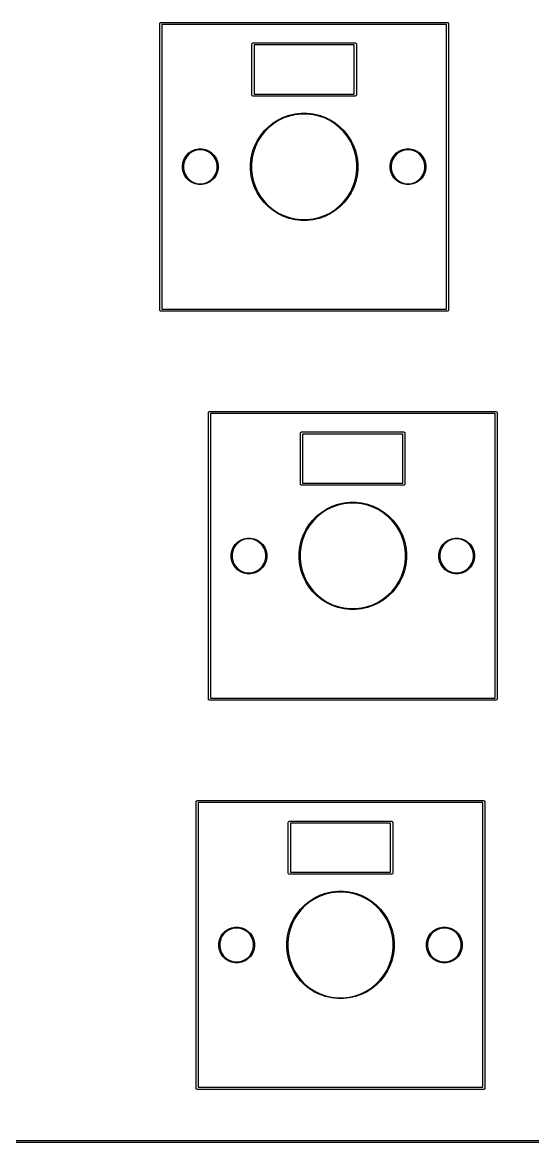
# Model space of a CAD drawing. Extents: x -11 to 295, y -114 to 10.
# Drawn here: x 19.5 to 44.4, y -85.6 to -30.9 of the extents above; entities that cross this region are included whole.
import ezdxf

# ---------------------------------------------------------------- set-up
doc = ezdxf.new("R2010")
doc.units = 0
doc.layers.add('BLACK', color=7, linetype='CONTINUOUS')

msp = doc.modelspace()

# ---------------------------------------------------------------- linework, layer by layer
at = {"layer": 'BLACK', "linetype": 'CONTINUOUS'}
for p, q in [((26.2, -31), (26.203806, -30.980866)), ((26.2, -45), (26.2, -31)), ((26.203806, -30.980866), (26.230866, -30.953806)), ((26.230866, -30.953806), (26.25, -30.95)), ((26.25, -30.95), (40.25, -30.95)), ((26.3, -31.05), (26.3, -44.95)), ((40.2, -31.05), (26.3, -31.05)), ((40.2, -44.95), (40.2, -31.05)), ((40.25, -30.95), (40.269134, -30.953806)), ((40.269134, -30.953806), (40.296194, -30.980866)), ((40.296194, -30.980866), (40.3, -31)), ((40.3, -31), (40.3, -45)), ((30.7, -32), (30.703806, -31.980866)), ((30.7, -34.5), (30.7, -32)), ((30.703806, -31.980866), (30.730866, -31.953806)), ((30.730866, -31.953806), (30.75, -31.95)), ((30.75, -31.95), (35.75, -31.95)), ((30.8, -32.05), (30.8, -34.45)), ((35.7, -32.05), (30.8, -32.05)), ((35.7, -34.45), (35.7, -32.05)), ((35.75, -31.95), (35.769134, -31.953806)), ((35.769134, -31.953806), (35.796194, -31.980866)), ((35.796194, -31.980866), (35.8, -32)), ((35.8, -32), (35.8, -34.5)), ((30.8, -34.45), (35.7, -34.45)), ((30.703806, -34.519134), (30.7, -34.5)), ((30.730866, -34.546194), (30.703806, -34.519134)), ((30.75, -34.55), (30.730866, -34.546194)), ((35.75, -34.55), (30.75, -34.55)), ((35.769134, -34.546194), (35.75, -34.55)), ((35.796194, -34.519134), (35.769134, -34.546194)), ((35.8, -34.5), (35.796194, -34.519134)), ((32.245456, -35.574816), (32.523307, -35.477592)), ((32.536025, -35.521739), (32.263038, -35.617262)), ((32.523307, -35.477592), (32.810296, -35.412089)), ((32.817992, -35.457382), (32.536025, -35.521739)), ((32.810296, -35.412089), (33.102815, -35.37913)), ((33.105391, -35.425), (32.817992, -35.457382)), ((33.102815, -35.37913), (33.397185, -35.37913)), ((33.394609, -35.425), (33.105391, -35.425)), ((33.682008, -35.457382), (33.394609, -35.425)), ((33.397185, -35.37913), (33.689704, -35.412089)), ((33.963975, -35.521739), (33.682008, -35.457382)), ((33.689704, -35.412089), (33.976693, -35.477592)), ((34.236962, -35.617262), (33.963975, -35.521739)), ((33.976693, -35.477592), (34.254544, -35.574816)), ((31.292689, -36.25084), (31.50084, -36.042689)), ((31.531454, -36.076946), (31.326946, -36.281454)), ((31.50084, -36.042689), (31.730988, -35.859153)), ((31.757574, -35.896622), (31.531454, -36.076946)), ((31.730988, -35.859153), (31.980238, -35.702539)), ((32.002461, -35.742749), (31.757574, -35.896622)), ((31.980238, -35.702539), (32.245456, -35.574816)), ((32.263038, -35.617262), (32.002461, -35.742749)), ((34.497539, -35.742749), (34.236962, -35.617262)), ((34.254544, -35.574816), (34.519762, -35.702539)), ((34.742426, -35.896622), (34.497539, -35.742749)), ((34.519762, -35.702539), (34.769012, -35.859153)), ((34.968546, -36.076946), (34.742426, -35.896622)), ((34.769012, -35.859153), (34.99916, -36.042689)), ((35.173054, -36.281454), (34.968546, -36.076946)), ((34.99916, -36.042689), (35.207311, -36.25084)), ((30.952539, -36.730238), (31.109153, -36.480988)), ((31.146622, -36.507574), (30.992749, -36.752461)), ((31.109153, -36.480988), (31.292689, -36.25084)), ((31.326946, -36.281454), (31.146622, -36.507574)), ((35.353378, -36.507574), (35.173054, -36.281454)), ((35.207311, -36.25084), (35.390847, -36.480988)), ((35.507251, -36.752461), (35.353378, -36.507574)), ((35.390847, -36.480988), (35.547461, -36.730238)), ((27.762528, -37.228319), (27.921001, -37.162677)), ((27.921001, -37.162677), (28.089235, -37.129213)), ((28.093745, -37.175), (27.934356, -37.206704)), ((28.089235, -37.129213), (28.260765, -37.129213)), ((28.256255, -37.175), (28.093745, -37.175)), ((28.415644, -37.206704), (28.256255, -37.175)), ((28.260765, -37.129213), (28.428999, -37.162677)), ((28.428999, -37.162677), (28.587472, -37.228319)), ((30.727592, -37.273307), (30.824816, -36.995456)), ((30.867262, -37.013038), (30.771739, -37.286025)), ((30.824816, -36.995456), (30.952539, -36.730238)), ((30.992749, -36.752461), (30.867262, -37.013038)), ((35.632738, -37.013038), (35.507251, -36.752461)), ((35.547461, -36.730238), (35.675184, -36.995456)), ((35.728261, -37.286025), (35.632738, -37.013038)), ((35.675184, -36.995456), (35.772408, -37.273307)), ((37.912528, -37.228319), (38.071001, -37.162677)), ((38.071001, -37.162677), (38.239235, -37.129213)), ((38.243745, -37.175), (38.084356, -37.206704)), ((38.239235, -37.129213), (38.410765, -37.129213)), ((38.406255, -37.175), (38.243745, -37.175)), ((38.565644, -37.206704), (38.406255, -37.175)), ((38.410765, -37.129213), (38.578999, -37.162677)), ((38.578999, -37.162677), (38.737472, -37.228319)), ((27.337677, -37.746001), (27.403319, -37.587528)), ((27.443894, -37.609216), (27.381704, -37.759356)), ((27.403319, -37.587528), (27.498616, -37.444906)), ((27.534181, -37.474093), (27.443894, -37.609216)), ((27.498616, -37.444906), (27.619906, -37.323616)), ((27.649093, -37.359181), (27.534181, -37.474093)), ((27.619906, -37.323616), (27.762528, -37.228319)), ((27.784216, -37.268894), (27.649093, -37.359181)), ((27.934356, -37.206704), (27.784216, -37.268894)), ((28.565784, -37.268894), (28.415644, -37.206704)), ((28.700907, -37.359181), (28.565784, -37.268894)), ((28.587472, -37.228319), (28.730094, -37.323616)), ((28.815819, -37.474093), (28.700907, -37.359181)), ((28.730094, -37.323616), (28.851384, -37.444906)), ((28.906106, -37.609216), (28.815819, -37.474093)), ((28.851384, -37.444906), (28.946681, -37.587528)), ((28.968296, -37.759356), (28.906106, -37.609216)), ((28.946681, -37.587528), (29.012323, -37.746001)), ((30.62913, -37.852815), (30.662089, -37.560296)), ((30.662089, -37.560296), (30.727592, -37.273307)), ((30.707382, -37.567992), (30.675, -37.855391)), ((30.771739, -37.286025), (30.707382, -37.567992)), ((35.792618, -37.567992), (35.728261, -37.286025)), ((35.772408, -37.273307), (35.837911, -37.560296)), ((35.825, -37.855391), (35.792618, -37.567992)), ((35.837911, -37.560296), (35.87087, -37.852815)), ((37.487677, -37.746001), (37.553319, -37.587528)), ((37.593894, -37.609216), (37.531704, -37.759356)), ((37.553319, -37.587528), (37.648616, -37.444906)), ((37.684181, -37.474093), (37.593894, -37.609216)), ((37.648616, -37.444906), (37.769906, -37.323616)), ((37.799093, -37.359181), (37.684181, -37.474093)), ((37.769906, -37.323616), (37.912528, -37.228319)), ((37.934216, -37.268894), (37.799093, -37.359181)), ((38.084356, -37.206704), (37.934216, -37.268894)), ((38.715784, -37.268894), (38.565644, -37.206704)), ((38.850907, -37.359181), (38.715784, -37.268894)), ((38.737472, -37.228319), (38.880094, -37.323616)), ((38.965819, -37.474093), (38.850907, -37.359181)), ((38.880094, -37.323616), (39.001384, -37.444906)), ((39.056106, -37.609216), (38.965819, -37.474093)), ((39.001384, -37.444906), (39.096681, -37.587528)), ((39.118296, -37.759356), (39.056106, -37.609216)), ((39.096681, -37.587528), (39.162323, -37.746001)), ((27.304213, -37.914235), (27.337677, -37.746001)), ((27.304213, -37.918745), (27.304213, -37.914235)), ((27.304213, -38.085765), (27.304213, -37.918745)), ((27.337677, -38.253999), (27.304213, -38.085765)), ((27.403319, -38.412472), (27.337677, -38.253999)), ((27.381704, -37.759356), (27.35, -37.918745)), ((27.35, -37.918745), (27.35, -38.081255)), ((27.35, -38.081255), (27.381704, -38.240644)), ((27.381704, -38.240644), (27.443894, -38.390784)), ((28.906106, -38.390784), (28.968296, -38.240644)), ((29.012323, -38.253999), (28.946681, -38.412472)), ((29, -37.918745), (28.968296, -37.759356)), ((28.968296, -38.240644), (29, -38.081255)), ((29, -38.081255), (29, -37.918745)), ((29.012323, -37.746001), (29.045787, -37.914235)), ((29.045787, -38.085765), (29.012323, -38.253999)), ((29.045787, -37.914235), (29.045787, -38.085765)), ((30.62913, -37.855391), (30.62913, -37.852815)), ((30.62913, -38.147185), (30.62913, -37.855391)), ((30.662089, -38.439704), (30.62913, -38.147185)), ((30.675, -37.855391), (30.675, -38.144609)), ((30.675, -38.144609), (30.707382, -38.432008)), ((35.792618, -38.432008), (35.825, -38.144609)), ((35.825, -38.144609), (35.825, -37.855391)), ((35.87087, -38.147185), (35.837911, -38.439704)), ((35.87087, -37.852815), (35.87087, -38.147185)), ((37.454213, -37.914235), (37.487677, -37.746001)), ((37.454213, -37.918745), (37.454213, -37.914235)), ((37.454213, -38.085765), (37.454213, -37.918745)), ((37.487677, -38.253999), (37.454213, -38.085765)), ((37.553319, -38.412472), (37.487677, -38.253999)), ((37.531704, -37.759356), (37.5, -37.918745)), ((37.5, -37.918745), (37.5, -38.081255)), ((37.5, -38.081255), (37.531704, -38.240644)), ((37.531704, -38.240644), (37.593894, -38.390784)), ((39.056106, -38.390784), (39.118296, -38.240644)), ((39.162323, -38.253999), (39.096681, -38.412472)), ((39.15, -37.918745), (39.118296, -37.759356)), ((39.118296, -38.240644), (39.15, -38.081255)), ((39.15, -38.081255), (39.15, -37.918745)), ((39.162323, -37.746001), (39.195787, -37.914235)), ((39.195787, -38.085765), (39.162323, -38.253999)), ((39.195787, -37.914235), (39.195787, -38.085765)), ((27.498616, -38.555094), (27.403319, -38.412472)), ((27.443894, -38.390784), (27.534181, -38.525907)), ((27.619906, -38.676384), (27.498616, -38.555094)), ((27.534181, -38.525907), (27.649093, -38.640819)), ((27.762528, -38.771681), (27.619906, -38.676384)), ((27.649093, -38.640819), (27.784216, -38.731106)), ((27.921001, -38.837323), (27.762528, -38.771681)), ((27.784216, -38.731106), (27.934356, -38.793296)), ((27.934356, -38.793296), (28.093745, -38.825)), ((28.093745, -38.825), (28.256255, -38.825)), ((28.256255, -38.825), (28.415644, -38.793296)), ((28.415644, -38.793296), (28.565784, -38.731106)), ((28.587472, -38.771681), (28.428999, -38.837323)), ((28.565784, -38.731106), (28.700907, -38.640819)), ((28.730094, -38.676384), (28.587472, -38.771681)), ((28.700907, -38.640819), (28.815819, -38.525907)), ((28.851384, -38.555094), (28.730094, -38.676384)), ((28.815819, -38.525907), (28.906106, -38.390784)), ((28.946681, -38.412472), (28.851384, -38.555094)), ((30.727592, -38.726693), (30.662089, -38.439704)), ((30.707382, -38.432008), (30.771739, -38.713975)), ((30.824816, -39.004544), (30.727592, -38.726693)), ((30.771739, -38.713975), (30.867262, -38.986962)), ((35.632738, -38.986962), (35.728261, -38.713975)), ((35.772408, -38.726693), (35.675184, -39.004544)), ((35.728261, -38.713975), (35.792618, -38.432008)), ((35.837911, -38.439704), (35.772408, -38.726693)), ((37.648616, -38.555094), (37.553319, -38.412472)), ((37.593894, -38.390784), (37.684181, -38.525907)), ((37.769906, -38.676384), (37.648616, -38.555094)), ((37.684181, -38.525907), (37.799093, -38.640819)), ((37.912528, -38.771681), (37.769906, -38.676384)), ((37.799093, -38.640819), (37.934216, -38.731106)), ((38.071001, -38.837323), (37.912528, -38.771681)), ((37.934216, -38.731106), (38.084356, -38.793296)), ((38.084356, -38.793296), (38.243745, -38.825)), ((38.243745, -38.825), (38.406255, -38.825)), ((38.406255, -38.825), (38.565644, -38.793296)), ((38.565644, -38.793296), (38.715784, -38.731106)), ((38.737472, -38.771681), (38.578999, -38.837323)), ((38.715784, -38.731106), (38.850907, -38.640819)), ((38.880094, -38.676384), (38.737472, -38.771681)), ((38.850907, -38.640819), (38.965819, -38.525907)), ((39.001384, -38.555094), (38.880094, -38.676384)), ((38.965819, -38.525907), (39.056106, -38.390784)), ((39.096681, -38.412472), (39.001384, -38.555094)), ((28.089235, -38.870787), (27.921001, -38.837323)), ((28.260765, -38.870787), (28.089235, -38.870787)), ((28.428999, -38.837323), (28.260765, -38.870787)), ((30.952539, -39.269762), (30.824816, -39.004544)), ((30.867262, -38.986962), (30.992749, -39.247539)), ((31.109153, -39.519012), (30.952539, -39.269762)), ((30.992749, -39.247539), (31.146622, -39.492426)), ((35.353378, -39.492426), (35.507251, -39.247539)), ((35.547461, -39.269762), (35.390847, -39.519012)), ((35.507251, -39.247539), (35.632738, -38.986962)), ((35.675184, -39.004544), (35.547461, -39.269762)), ((38.239235, -38.870787), (38.071001, -38.837323)), ((38.410765, -38.870787), (38.239235, -38.870787)), ((38.578999, -38.837323), (38.410765, -38.870787)), ((31.292689, -39.74916), (31.109153, -39.519012)), ((31.146622, -39.492426), (31.326946, -39.718546)), ((31.50084, -39.957311), (31.292689, -39.74916)), ((31.326946, -39.718546), (31.531454, -39.923054)), ((31.531454, -39.923054), (31.757574, -40.103378)), ((34.742426, -40.103378), (34.968546, -39.923054)), ((34.968546, -39.923054), (35.173054, -39.718546)), ((35.207311, -39.74916), (34.99916, -39.957311)), ((35.173054, -39.718546), (35.353378, -39.492426)), ((35.390847, -39.519012), (35.207311, -39.74916)), ((31.730988, -40.140847), (31.50084, -39.957311)), ((31.980238, -40.297461), (31.730988, -40.140847)), ((31.757574, -40.103378), (32.002461, -40.257251)), ((32.245456, -40.425184), (31.980238, -40.297461)), ((32.002461, -40.257251), (32.263038, -40.382738)), ((32.523307, -40.522408), (32.245456, -40.425184)), ((32.263038, -40.382738), (32.536025, -40.478261)), ((33.963975, -40.478261), (34.236962, -40.382738)), ((34.254544, -40.425184), (33.976693, -40.522408)), ((34.236962, -40.382738), (34.497539, -40.257251)), ((34.519762, -40.297461), (34.254544, -40.425184)), ((34.497539, -40.257251), (34.742426, -40.103378)), ((34.769012, -40.140847), (34.519762, -40.297461)), ((34.99916, -39.957311), (34.769012, -40.140847)), ((32.810296, -40.587911), (32.523307, -40.522408)), ((32.536025, -40.478261), (32.817992, -40.542618)), ((33.102815, -40.62087), (32.810296, -40.587911)), ((32.817992, -40.542618), (33.105391, -40.575)), ((33.397185, -40.62087), (33.102815, -40.62087)), ((33.105391, -40.575), (33.394609, -40.575)), ((33.394609, -40.575), (33.682008, -40.542618)), ((33.689704, -40.587911), (33.397185, -40.62087)), ((33.682008, -40.542618), (33.963975, -40.478261)), ((33.976693, -40.522408), (33.689704, -40.587911)), ((26.203806, -45.019134), (26.2, -45)), ((26.230866, -45.046194), (26.203806, -45.019134)), ((26.25, -45.05), (26.230866, -45.046194)), ((40.25, -45.05), (26.25, -45.05)), ((26.3, -44.95), (40.2, -44.95)), ((40.269134, -45.046194), (40.25, -45.05)), ((40.296194, -45.019134), (40.269134, -45.046194)), ((40.3, -45), (40.296194, -45.019134)), ((28.575, -50), (28.578806, -49.980866)), ((28.575, -64), (28.575, -50)), ((28.578806, -49.980866), (28.605866, -49.953806)), ((28.605866, -49.953806), (28.625, -49.95)), ((28.625, -49.95), (42.625, -49.95)), ((28.675, -50.05), (28.675, -63.95)), ((42.575, -50.05), (28.675, -50.05)), ((42.575, -63.95), (42.575, -50.05)), ((42.625, -49.95), (42.644134, -49.953806)), ((42.644134, -49.953806), (42.671194, -49.980866)), ((42.671194, -49.980866), (42.675, -50)), ((42.675, -50), (42.675, -64)), ((33.075, -51), (33.078806, -50.980866)), ((33.075, -53.5), (33.075, -51)), ((33.078806, -50.980866), (33.105866, -50.953806)), ((33.105866, -50.953806), (33.125, -50.95)), ((33.125, -50.95), (38.125, -50.95)), ((33.175, -51.05), (33.175, -53.45)), ((38.075, -51.05), (33.175, -51.05)), ((38.075, -53.45), (38.075, -51.05)), ((38.125, -50.95), (38.144134, -50.953806)), ((38.144134, -50.953806), (38.171194, -50.980866)), ((38.171194, -50.980866), (38.175, -51)), ((38.175, -51), (38.175, -53.5)), ((33.078806, -53.519134), (33.075, -53.5)), ((33.105866, -53.546194), (33.078806, -53.519134)), ((33.125, -53.55), (33.105866, -53.546194)), ((38.125, -53.55), (33.125, -53.55)), ((33.175, -53.45), (38.075, -53.45)), ((38.144134, -53.546194), (38.125, -53.55)), ((38.171194, -53.519134), (38.144134, -53.546194)), ((38.175, -53.5), (38.171194, -53.519134)), ((34.355238, -54.702539), (34.620456, -54.574816)), ((34.638038, -54.617262), (34.377461, -54.742749)), ((34.620456, -54.574816), (34.898307, -54.477592)), ((34.911025, -54.521739), (34.638038, -54.617262)), ((34.898307, -54.477592), (35.185296, -54.412089)), ((35.192992, -54.457382), (34.911025, -54.521739)), ((35.185296, -54.412089), (35.477815, -54.37913)), ((35.480391, -54.425), (35.192992, -54.457382)), ((35.477815, -54.37913), (35.772185, -54.37913)), ((35.769609, -54.425), (35.480391, -54.425)), ((36.057008, -54.457382), (35.769609, -54.425)), ((35.772185, -54.37913), (36.064704, -54.412089)), ((36.338975, -54.521739), (36.057008, -54.457382)), ((36.064704, -54.412089), (36.351693, -54.477592)), ((36.611962, -54.617262), (36.338975, -54.521739)), ((36.351693, -54.477592), (36.629544, -54.574816)), ((36.872539, -54.742749), (36.611962, -54.617262)), ((36.629544, -54.574816), (36.894762, -54.702539)), ((33.667689, -55.25084), (33.87584, -55.042689)), ((33.906454, -55.076946), (33.701946, -55.281454)), ((33.87584, -55.042689), (34.105988, -54.859153)), ((34.132574, -54.896622), (33.906454, -55.076946)), ((34.105988, -54.859153), (34.355238, -54.702539)), ((34.377461, -54.742749), (34.132574, -54.896622)), ((37.117426, -54.896622), (36.872539, -54.742749)), ((36.894762, -54.702539), (37.144012, -54.859153)), ((37.343546, -55.076946), (37.117426, -54.896622)), ((37.144012, -54.859153), (37.37416, -55.042689)), ((37.548054, -55.281454), (37.343546, -55.076946)), ((37.37416, -55.042689), (37.582311, -55.25084)), ((33.199816, -55.995456), (33.327539, -55.730238)), ((33.367749, -55.752461), (33.242262, -56.013038)), ((33.327539, -55.730238), (33.484153, -55.480988)), ((33.521622, -55.507574), (33.367749, -55.752461)), ((33.484153, -55.480988), (33.667689, -55.25084)), ((33.701946, -55.281454), (33.521622, -55.507574)), ((37.728378, -55.507574), (37.548054, -55.281454)), ((37.582311, -55.25084), (37.765847, -55.480988)), ((37.882251, -55.752461), (37.728378, -55.507574)), ((37.765847, -55.480988), (37.922461, -55.730238)), ((38.007738, -56.013038), (37.882251, -55.752461)), ((37.922461, -55.730238), (38.050184, -55.995456)), ((29.873616, -56.444906), (29.994906, -56.323616)), ((29.994906, -56.323616), (30.137528, -56.228319)), ((30.159216, -56.268894), (30.024093, -56.359181)), ((30.137528, -56.228319), (30.296001, -56.162677)), ((30.309356, -56.206704), (30.159216, -56.268894)), ((30.296001, -56.162677), (30.464235, -56.129213)), ((30.468745, -56.175), (30.309356, -56.206704)), ((30.464235, -56.129213), (30.635765, -56.129213)), ((30.631255, -56.175), (30.468745, -56.175)), ((30.790644, -56.206704), (30.631255, -56.175)), ((30.635765, -56.129213), (30.803999, -56.162677)), ((30.940784, -56.268894), (30.790644, -56.206704)), ((30.803999, -56.162677), (30.962472, -56.228319)), ((31.075907, -56.359181), (30.940784, -56.268894)), ((30.962472, -56.228319), (31.105094, -56.323616)), ((31.105094, -56.323616), (31.226384, -56.444906)), ((33.037089, -56.560296), (33.102592, -56.273307)), ((33.146739, -56.286025), (33.082382, -56.567992)), ((33.102592, -56.273307), (33.199816, -55.995456)), ((33.242262, -56.013038), (33.146739, -56.286025)), ((38.103261, -56.286025), (38.007738, -56.013038)), ((38.050184, -55.995456), (38.147408, -56.273307)), ((38.167618, -56.567992), (38.103261, -56.286025)), ((38.147408, -56.273307), (38.212911, -56.560296)), ((40.023616, -56.444906), (40.144906, -56.323616)), ((40.144906, -56.323616), (40.287528, -56.228319)), ((40.309216, -56.268894), (40.174093, -56.359181)), ((40.287528, -56.228319), (40.446001, -56.162677)), ((40.459356, -56.206704), (40.309216, -56.268894)), ((40.446001, -56.162677), (40.614235, -56.129213)), ((40.618745, -56.175), (40.459356, -56.206704)), ((40.614235, -56.129213), (40.785765, -56.129213)), ((40.781255, -56.175), (40.618745, -56.175)), ((40.940644, -56.206704), (40.781255, -56.175)), ((40.785765, -56.129213), (40.953999, -56.162677)), ((41.090784, -56.268894), (40.940644, -56.206704)), ((40.953999, -56.162677), (41.112472, -56.228319)), ((41.225907, -56.359181), (41.090784, -56.268894)), ((41.112472, -56.228319), (41.255094, -56.323616)), ((41.255094, -56.323616), (41.376384, -56.444906)), ((29.679213, -56.914235), (29.712677, -56.746001)), ((29.712677, -56.746001), (29.778319, -56.587528)), ((29.756704, -56.759356), (29.725, -56.918745)), ((29.818894, -56.609216), (29.756704, -56.759356)), ((29.778319, -56.587528), (29.873616, -56.444906)), ((29.909181, -56.474093), (29.818894, -56.609216)), ((30.024093, -56.359181), (29.909181, -56.474093)), ((31.190819, -56.474093), (31.075907, -56.359181)), ((31.281106, -56.609216), (31.190819, -56.474093)), ((31.226384, -56.444906), (31.321681, -56.587528)), ((31.343296, -56.759356), (31.281106, -56.609216)), ((31.321681, -56.587528), (31.387323, -56.746001)), ((31.375, -56.918745), (31.343296, -56.759356)), ((31.387323, -56.746001), (31.420787, -56.914235)), ((33.00413, -56.852815), (33.037089, -56.560296)), ((33.00413, -56.855391), (33.00413, -56.852815)), ((33.00413, -57.147185), (33.00413, -56.855391)), ((33.082382, -56.567992), (33.05, -56.855391)), ((33.05, -56.855391), (33.05, -57.144609)), ((38.2, -56.855391), (38.167618, -56.567992)), ((38.2, -57.144609), (38.2, -56.855391)), ((38.212911, -56.560296), (38.24587, -56.852815)), ((38.24587, -56.852815), (38.24587, -57.147185)), ((39.829213, -56.914235), (39.862677, -56.746001)), ((39.862677, -56.746001), (39.928319, -56.587528)), ((39.906704, -56.759356), (39.875, -56.918745)), ((39.968894, -56.609216), (39.906704, -56.759356)), ((39.928319, -56.587528), (40.023616, -56.444906)), ((40.059181, -56.474093), (39.968894, -56.609216)), ((40.174093, -56.359181), (40.059181, -56.474093)), ((41.340819, -56.474093), (41.225907, -56.359181)), ((41.431106, -56.609216), (41.340819, -56.474093)), ((41.376384, -56.444906), (41.471681, -56.587528)), ((41.493296, -56.759356), (41.431106, -56.609216)), ((41.471681, -56.587528), (41.537323, -56.746001)), ((41.525, -56.918745), (41.493296, -56.759356)), ((41.537323, -56.746001), (41.570787, -56.914235)), ((29.679213, -56.918745), (29.679213, -56.914235)), ((29.679213, -57.085765), (29.679213, -56.918745)), ((29.712677, -57.253999), (29.679213, -57.085765)), ((29.778319, -57.412472), (29.712677, -57.253999)), ((29.725, -56.918745), (29.725, -57.081255)), ((29.725, -57.081255), (29.756704, -57.240644)), ((29.756704, -57.240644), (29.818894, -57.390784)), ((29.873616, -57.555094), (29.778319, -57.412472)), ((29.818894, -57.390784), (29.909181, -57.525907)), ((31.190819, -57.525907), (31.281106, -57.390784)), ((31.321681, -57.412472), (31.226384, -57.555094)), ((31.281106, -57.390784), (31.343296, -57.240644)), ((31.387323, -57.253999), (31.321681, -57.412472)), ((31.343296, -57.240644), (31.375, -57.081255)), ((31.375, -57.081255), (31.375, -56.918745)), ((31.420787, -57.085765), (31.387323, -57.253999)), ((31.420787, -56.914235), (31.420787, -57.085765)), ((33.037089, -57.439704), (33.00413, -57.147185)), ((33.05, -57.144609), (33.082382, -57.432008)), ((33.082382, -57.432008), (33.146739, -57.713975)), ((38.103261, -57.713975), (38.167618, -57.432008)), ((38.167618, -57.432008), (38.2, -57.144609)), ((38.24587, -57.147185), (38.212911, -57.439704)), ((39.829213, -56.918745), (39.829213, -56.914235)), ((39.829213, -57.085765), (39.829213, -56.918745)), ((39.862677, -57.253999), (39.829213, -57.085765)), ((39.928319, -57.412472), (39.862677, -57.253999)), ((39.875, -56.918745), (39.875, -57.081255)), ((39.875, -57.081255), (39.906704, -57.240644)), ((39.906704, -57.240644), (39.968894, -57.390784)), ((40.023616, -57.555094), (39.928319, -57.412472)), ((39.968894, -57.390784), (40.059181, -57.525907)), ((41.340819, -57.525907), (41.431106, -57.390784)), ((41.471681, -57.412472), (41.376384, -57.555094)), ((41.431106, -57.390784), (41.493296, -57.240644)), ((41.537323, -57.253999), (41.471681, -57.412472)), ((41.493296, -57.240644), (41.525, -57.081255)), ((41.525, -57.081255), (41.525, -56.918745)), ((41.570787, -57.085765), (41.537323, -57.253999)), ((41.570787, -56.914235), (41.570787, -57.085765)), ((29.994906, -57.676384), (29.873616, -57.555094)), ((29.909181, -57.525907), (30.024093, -57.640819)), ((30.137528, -57.771681), (29.994906, -57.676384)), ((30.024093, -57.640819), (30.159216, -57.731106)), ((30.296001, -57.837323), (30.137528, -57.771681)), ((30.159216, -57.731106), (30.309356, -57.793296)), ((30.464235, -57.870787), (30.296001, -57.837323)), ((30.309356, -57.793296), (30.468745, -57.825)), ((30.635765, -57.870787), (30.464235, -57.870787)), ((30.468745, -57.825), (30.631255, -57.825)), ((30.631255, -57.825), (30.790644, -57.793296)), ((30.803999, -57.837323), (30.635765, -57.870787)), ((30.790644, -57.793296), (30.940784, -57.731106)), ((30.962472, -57.771681), (30.803999, -57.837323)), ((30.940784, -57.731106), (31.075907, -57.640819)), ((31.105094, -57.676384), (30.962472, -57.771681)), ((31.075907, -57.640819), (31.190819, -57.525907)), ((31.226384, -57.555094), (31.105094, -57.676384)), ((33.102592, -57.726693), (33.037089, -57.439704)), ((33.199816, -58.004544), (33.102592, -57.726693)), ((33.146739, -57.713975), (33.242262, -57.986962)), ((38.007738, -57.986962), (38.103261, -57.713975)), ((38.147408, -57.726693), (38.050184, -58.004544)), ((38.212911, -57.439704), (38.147408, -57.726693)), ((40.144906, -57.676384), (40.023616, -57.555094)), ((40.059181, -57.525907), (40.174093, -57.640819)), ((40.287528, -57.771681), (40.144906, -57.676384)), ((40.174093, -57.640819), (40.309216, -57.731106)), ((40.446001, -57.837323), (40.287528, -57.771681)), ((40.309216, -57.731106), (40.459356, -57.793296)), ((40.614235, -57.870787), (40.446001, -57.837323)), ((40.459356, -57.793296), (40.618745, -57.825)), ((40.785765, -57.870787), (40.614235, -57.870787)), ((40.618745, -57.825), (40.781255, -57.825)), ((40.781255, -57.825), (40.940644, -57.793296)), ((40.953999, -57.837323), (40.785765, -57.870787)), ((40.940644, -57.793296), (41.090784, -57.731106)), ((41.112472, -57.771681), (40.953999, -57.837323)), ((41.090784, -57.731106), (41.225907, -57.640819)), ((41.255094, -57.676384), (41.112472, -57.771681)), ((41.225907, -57.640819), (41.340819, -57.525907)), ((41.376384, -57.555094), (41.255094, -57.676384)), ((33.327539, -58.269762), (33.199816, -58.004544)), ((33.242262, -57.986962), (33.367749, -58.247539)), ((33.484153, -58.519012), (33.327539, -58.269762)), ((33.367749, -58.247539), (33.521622, -58.492426)), ((33.667689, -58.74916), (33.484153, -58.519012)), ((33.521622, -58.492426), (33.701946, -58.718546)), ((37.548054, -58.718546), (37.728378, -58.492426)), ((37.765847, -58.519012), (37.582311, -58.74916)), ((37.728378, -58.492426), (37.882251, -58.247539)), ((37.922461, -58.269762), (37.765847, -58.519012)), ((37.882251, -58.247539), (38.007738, -57.986962)), ((38.050184, -58.004544), (37.922461, -58.269762)), ((33.87584, -58.957311), (33.667689, -58.74916)), ((33.701946, -58.718546), (33.906454, -58.923054)), ((34.105988, -59.140847), (33.87584, -58.957311)), ((33.906454, -58.923054), (34.132574, -59.103378)), ((37.117426, -59.103378), (37.343546, -58.923054)), ((37.37416, -58.957311), (37.144012, -59.140847)), ((37.343546, -58.923054), (37.548054, -58.718546)), ((37.582311, -58.74916), (37.37416, -58.957311)), ((34.355238, -59.297461), (34.105988, -59.140847)), ((34.132574, -59.103378), (34.377461, -59.257251)), ((34.620456, -59.425184), (34.355238, -59.297461)), ((34.377461, -59.257251), (34.638038, -59.382738)), ((34.898307, -59.522408), (34.620456, -59.425184)), ((34.638038, -59.382738), (34.911025, -59.478261)), ((35.185296, -59.587911), (34.898307, -59.522408)), ((34.911025, -59.478261), (35.192992, -59.542618)), ((35.477815, -59.62087), (35.185296, -59.587911)), ((35.192992, -59.542618), (35.480391, -59.575)), ((35.772185, -59.62087), (35.477815, -59.62087)), ((35.480391, -59.575), (35.769609, -59.575)), ((35.769609, -59.575), (36.057008, -59.542618)), ((36.064704, -59.587911), (35.772185, -59.62087)), ((36.057008, -59.542618), (36.338975, -59.478261)), ((36.351693, -59.522408), (36.064704, -59.587911)), ((36.338975, -59.478261), (36.611962, -59.382738)), ((36.629544, -59.425184), (36.351693, -59.522408)), ((36.611962, -59.382738), (36.872539, -59.257251)), ((36.894762, -59.297461), (36.629544, -59.425184)), ((36.872539, -59.257251), (37.117426, -59.103378)), ((37.144012, -59.140847), (36.894762, -59.297461)), ((28.675, -63.95), (42.575, -63.95)), ((28.578806, -64.019134), (28.575, -64)), ((28.605866, -64.046194), (28.578806, -64.019134)), ((28.625, -64.05), (28.605866, -64.046194)), ((42.625, -64.05), (28.625, -64.05)), ((42.644134, -64.046194), (42.625, -64.05)), ((42.671194, -64.019134), (42.644134, -64.046194)), ((42.675, -64), (42.671194, -64.019134)), ((27.975, -69), (27.978806, -68.980866)), ((27.975, -83), (27.975, -69)), ((27.978806, -68.980866), (28.005866, -68.953806)), ((28.005866, -68.953806), (28.025, -68.95)), ((28.025, -68.95), (42.025, -68.95)), ((28.075, -69.05), (28.075, -82.95)), ((41.975, -69.05), (28.075, -69.05)), ((41.975, -82.95), (41.975, -69.05)), ((42.025, -68.95), (42.044134, -68.953806)), ((42.044134, -68.953806), (42.071194, -68.980866)), ((42.071194, -68.980866), (42.075, -69)), ((42.075, -69), (42.075, -83)), ((32.475, -70), (32.478806, -69.980866)), ((32.475, -72.5), (32.475, -70)), ((32.478806, -69.980866), (32.505866, -69.953806)), ((32.505866, -69.953806), (32.525, -69.95)), ((32.525, -69.95), (37.525, -69.95)), ((37.525, -69.95), (37.544134, -69.953806)), ((37.544134, -69.953806), (37.571194, -69.980866)), ((37.571194, -69.980866), (37.575, -70)), ((37.575, -70), (37.575, -72.5)), ((32.575, -70.05), (32.575, -72.45)), ((37.475, -70.05), (32.575, -70.05)), ((37.475, -72.45), (37.475, -70.05)), ((32.478806, -72.519134), (32.475, -72.5)), ((32.505866, -72.546194), (32.478806, -72.519134)), ((32.525, -72.55), (32.505866, -72.546194)), ((37.525, -72.55), (32.525, -72.55)), ((32.575, -72.45), (37.475, -72.45)), ((37.544134, -72.546194), (37.525, -72.55)), ((37.571194, -72.519134), (37.544134, -72.546194)), ((37.575, -72.5), (37.571194, -72.519134)), ((33.505988, -73.859153), (33.755238, -73.702539)), ((33.777461, -73.742749), (33.532574, -73.896622)), ((33.755238, -73.702539), (34.020456, -73.574816)), ((34.038038, -73.617262), (33.777461, -73.742749)), ((34.020456, -73.574816), (34.298307, -73.477592)), ((34.311025, -73.521739), (34.038038, -73.617262)), ((34.298307, -73.477592), (34.585296, -73.412089)), ((34.592992, -73.457382), (34.311025, -73.521739)), ((34.585296, -73.412089), (34.877815, -73.37913)), ((34.880391, -73.425), (34.592992, -73.457382)), ((34.877815, -73.37913), (35.172185, -73.37913)), ((35.169609, -73.425), (34.880391, -73.425)), ((35.457008, -73.457382), (35.169609, -73.425)), ((35.172185, -73.37913), (35.464704, -73.412089)), ((35.738975, -73.521739), (35.457008, -73.457382)), ((35.464704, -73.412089), (35.751693, -73.477592)), ((36.011962, -73.617262), (35.738975, -73.521739)), ((35.751693, -73.477592), (36.029544, -73.574816)), ((36.272539, -73.742749), (36.011962, -73.617262)), ((36.029544, -73.574816), (36.294762, -73.702539)), ((36.517426, -73.896622), (36.272539, -73.742749)), ((36.294762, -73.702539), (36.544012, -73.859153)), ((32.884153, -74.480988), (33.067689, -74.25084)), ((33.101946, -74.281454), (32.921622, -74.507574)), ((33.067689, -74.25084), (33.27584, -74.042689)), ((33.306454, -74.076946), (33.101946, -74.281454)), ((33.27584, -74.042689), (33.505988, -73.859153)), ((33.532574, -73.896622), (33.306454, -74.076946)), ((36.743546, -74.076946), (36.517426, -73.896622)), ((36.544012, -73.859153), (36.77416, -74.042689)), ((36.948054, -74.281454), (36.743546, -74.076946)), ((36.77416, -74.042689), (36.982311, -74.25084)), ((37.128378, -74.507574), (36.948054, -74.281454)), ((36.982311, -74.25084), (37.165847, -74.480988)), ((32.599816, -74.995456), (32.727539, -74.730238)), ((32.767749, -74.752461), (32.642262, -75.013038)), ((32.727539, -74.730238), (32.884153, -74.480988)), ((32.921622, -74.507574), (32.767749, -74.752461)), ((37.282251, -74.752461), (37.128378, -74.507574)), ((37.165847, -74.480988), (37.322461, -74.730238)), ((37.407738, -75.013038), (37.282251, -74.752461)), ((37.322461, -74.730238), (37.450184, -74.995456)), ((29.178319, -75.587528), (29.273616, -75.444906)), ((29.309181, -75.474093), (29.218894, -75.609216)), ((29.273616, -75.444906), (29.394906, -75.323616)), ((29.424093, -75.359181), (29.309181, -75.474093)), ((29.394906, -75.323616), (29.537528, -75.228319)), ((29.559216, -75.268894), (29.424093, -75.359181)), ((29.537528, -75.228319), (29.696001, -75.162677)), ((29.709356, -75.206704), (29.559216, -75.268894)), ((29.696001, -75.162677), (29.864235, -75.129213)), ((29.868745, -75.175), (29.709356, -75.206704)), ((29.864235, -75.129213), (30.035765, -75.129213)), ((30.031255, -75.175), (29.868745, -75.175)), ((30.190644, -75.206704), (30.031255, -75.175)), ((30.035765, -75.129213), (30.203999, -75.162677)), ((30.340784, -75.268894), (30.190644, -75.206704)), ((30.203999, -75.162677), (30.362472, -75.228319)), ((30.475907, -75.359181), (30.340784, -75.268894)), ((30.362472, -75.228319), (30.505094, -75.323616)), ((30.590819, -75.474093), (30.475907, -75.359181)), ((30.505094, -75.323616), (30.626384, -75.444906)), ((30.681106, -75.609216), (30.590819, -75.474093)), ((30.626384, -75.444906), (30.721681, -75.587528)), ((32.437089, -75.560296), (32.502592, -75.273307)), ((32.546739, -75.286025), (32.482382, -75.567992)), ((32.502592, -75.273307), (32.599816, -74.995456)), ((32.642262, -75.013038), (32.546739, -75.286025)), ((37.503261, -75.286025), (37.407738, -75.013038)), ((37.450184, -74.995456), (37.547408, -75.273307)), ((37.567618, -75.567992), (37.503261, -75.286025)), ((37.547408, -75.273307), (37.612911, -75.560296)), ((39.328319, -75.587528), (39.423616, -75.444906)), ((39.459181, -75.474093), (39.368894, -75.609216)), ((39.423616, -75.444906), (39.544906, -75.323616)), ((39.574093, -75.359181), (39.459181, -75.474093)), ((39.544906, -75.323616), (39.687528, -75.228319)), ((39.709216, -75.268894), (39.574093, -75.359181)), ((39.687528, -75.228319), (39.846001, -75.162677)), ((39.859356, -75.206704), (39.709216, -75.268894)), ((39.846001, -75.162677), (40.014235, -75.129213)), ((40.018745, -75.175), (39.859356, -75.206704)), ((40.014235, -75.129213), (40.185765, -75.129213)), ((40.181255, -75.175), (40.018745, -75.175)), ((40.340644, -75.206704), (40.181255, -75.175)), ((40.185765, -75.129213), (40.353999, -75.162677)), ((40.490784, -75.268894), (40.340644, -75.206704)), ((40.353999, -75.162677), (40.512472, -75.228319)), ((40.625907, -75.359181), (40.490784, -75.268894)), ((40.512472, -75.228319), (40.655094, -75.323616)), ((40.740819, -75.474093), (40.625907, -75.359181)), ((40.655094, -75.323616), (40.776384, -75.444906)), ((40.831106, -75.609216), (40.740819, -75.474093)), ((40.776384, -75.444906), (40.871681, -75.587528)), ((29.079213, -75.914235), (29.112677, -75.746001)), ((29.079213, -75.918745), (29.079213, -75.914235)), ((29.079213, -76.085765), (29.079213, -75.918745)), ((29.112677, -75.746001), (29.178319, -75.587528)), ((29.156704, -75.759356), (29.125, -75.918745)), ((29.125, -75.918745), (29.125, -76.081255)), ((29.218894, -75.609216), (29.156704, -75.759356)), ((30.743296, -75.759356), (30.681106, -75.609216)), ((30.721681, -75.587528), (30.787323, -75.746001)), ((30.775, -75.918745), (30.743296, -75.759356)), ((30.775, -76.081255), (30.775, -75.918745)), ((30.787323, -75.746001), (30.820787, -75.914235)), ((30.820787, -75.914235), (30.820787, -76.085765)), ((32.40413, -75.852815), (32.437089, -75.560296)), ((32.40413, -75.855391), (32.40413, -75.852815)), ((32.40413, -76.147185), (32.40413, -75.855391)), ((32.482382, -75.567992), (32.45, -75.855391)), ((32.45, -75.855391), (32.45, -76.144609)), ((37.6, -75.855391), (37.567618, -75.567992)), ((37.6, -76.144609), (37.6, -75.855391)), ((37.612911, -75.560296), (37.64587, -75.852815)), ((37.64587, -75.852815), (37.64587, -76.147185)), ((39.229213, -75.914235), (39.262677, -75.746001)), ((39.229213, -75.918745), (39.229213, -75.914235)), ((39.229213, -76.085765), (39.229213, -75.918745)), ((39.262677, -75.746001), (39.328319, -75.587528)), ((39.306704, -75.759356), (39.275, -75.918745)), ((39.275, -75.918745), (39.275, -76.081255)), ((39.368894, -75.609216), (39.306704, -75.759356)), ((40.893296, -75.759356), (40.831106, -75.609216)), ((40.871681, -75.587528), (40.937323, -75.746001)), ((40.925, -75.918745), (40.893296, -75.759356)), ((40.925, -76.081255), (40.925, -75.918745)), ((40.937323, -75.746001), (40.970787, -75.914235)), ((40.970787, -75.914235), (40.970787, -76.085765)), ((29.112677, -76.253999), (29.079213, -76.085765)), ((29.178319, -76.412472), (29.112677, -76.253999)), ((29.125, -76.081255), (29.156704, -76.240644)), ((29.156704, -76.240644), (29.218894, -76.390784)), ((29.273616, -76.555094), (29.178319, -76.412472)), ((29.218894, -76.390784), (29.309181, -76.525907)), ((29.394906, -76.676384), (29.273616, -76.555094)), ((29.309181, -76.525907), (29.424093, -76.640819)), ((30.475907, -76.640819), (30.590819, -76.525907)), ((30.626384, -76.555094), (30.505094, -76.676384)), ((30.590819, -76.525907), (30.681106, -76.390784)), ((30.721681, -76.412472), (30.626384, -76.555094)), ((30.681106, -76.390784), (30.743296, -76.240644)), ((30.787323, -76.253999), (30.721681, -76.412472)), ((30.743296, -76.240644), (30.775, -76.081255)), ((30.820787, -76.085765), (30.787323, -76.253999)), ((32.437089, -76.439704), (32.40413, -76.147185)), ((32.502592, -76.726693), (32.437089, -76.439704)), ((32.45, -76.144609), (32.482382, -76.432008)), ((32.482382, -76.432008), (32.546739, -76.713975)), ((37.503261, -76.713975), (37.567618, -76.432008)), ((37.612911, -76.439704), (37.547408, -76.726693)), ((37.567618, -76.432008), (37.6, -76.144609)), ((37.64587, -76.147185), (37.612911, -76.439704)), ((39.262677, -76.253999), (39.229213, -76.085765)), ((39.328319, -76.412472), (39.262677, -76.253999)), ((39.275, -76.081255), (39.306704, -76.240644)), ((39.306704, -76.240644), (39.368894, -76.390784)), ((39.423616, -76.555094), (39.328319, -76.412472)), ((39.368894, -76.390784), (39.459181, -76.525907)), ((39.544906, -76.676384), (39.423616, -76.555094)), ((39.459181, -76.525907), (39.574093, -76.640819)), ((40.625907, -76.640819), (40.740819, -76.525907)), ((40.776384, -76.555094), (40.655094, -76.676384)), ((40.740819, -76.525907), (40.831106, -76.390784)), ((40.871681, -76.412472), (40.776384, -76.555094)), ((40.831106, -76.390784), (40.893296, -76.240644)), ((40.937323, -76.253999), (40.871681, -76.412472)), ((40.893296, -76.240644), (40.925, -76.081255)), ((40.970787, -76.085765), (40.937323, -76.253999)), ((29.537528, -76.771681), (29.394906, -76.676384)), ((29.424093, -76.640819), (29.559216, -76.731106)), ((29.696001, -76.837323), (29.537528, -76.771681)), ((29.559216, -76.731106), (29.709356, -76.793296)), ((29.864235, -76.870787), (29.696001, -76.837323)), ((29.709356, -76.793296), (29.868745, -76.825)), ((30.035765, -76.870787), (29.864235, -76.870787)), ((29.868745, -76.825), (30.031255, -76.825)), ((30.031255, -76.825), (30.190644, -76.793296)), ((30.203999, -76.837323), (30.035765, -76.870787)), ((30.190644, -76.793296), (30.340784, -76.731106)), ((30.362472, -76.771681), (30.203999, -76.837323)), ((30.340784, -76.731106), (30.475907, -76.640819)), ((30.505094, -76.676384), (30.362472, -76.771681)), ((32.599816, -77.004544), (32.502592, -76.726693)), ((32.546739, -76.713975), (32.642262, -76.986962)), ((32.727539, -77.269762), (32.599816, -77.004544)), ((32.642262, -76.986962), (32.767749, -77.247539)), ((37.282251, -77.247539), (37.407738, -76.986962)), ((37.450184, -77.004544), (37.322461, -77.269762)), ((37.407738, -76.986962), (37.503261, -76.713975)), ((37.547408, -76.726693), (37.450184, -77.004544)), ((39.687528, -76.771681), (39.544906, -76.676384)), ((39.574093, -76.640819), (39.709216, -76.731106)), ((39.846001, -76.837323), (39.687528, -76.771681)), ((39.709216, -76.731106), (39.859356, -76.793296)), ((40.014235, -76.870787), (39.846001, -76.837323)), ((39.859356, -76.793296), (40.018745, -76.825)), ((40.185765, -76.870787), (40.014235, -76.870787)), ((40.018745, -76.825), (40.181255, -76.825)), ((40.181255, -76.825), (40.340644, -76.793296)), ((40.353999, -76.837323), (40.185765, -76.870787)), ((40.340644, -76.793296), (40.490784, -76.731106)), ((40.512472, -76.771681), (40.353999, -76.837323)), ((40.490784, -76.731106), (40.625907, -76.640819)), ((40.655094, -76.676384), (40.512472, -76.771681)), ((32.884153, -77.519012), (32.727539, -77.269762)), ((32.767749, -77.247539), (32.921622, -77.492426)), ((33.067689, -77.74916), (32.884153, -77.519012)), ((32.921622, -77.492426), (33.101946, -77.718546)), ((36.948054, -77.718546), (37.128378, -77.492426)), ((37.165847, -77.519012), (36.982311, -77.74916)), ((37.128378, -77.492426), (37.282251, -77.247539)), ((37.322461, -77.269762), (37.165847, -77.519012)), ((33.27584, -77.957311), (33.067689, -77.74916)), ((33.101946, -77.718546), (33.306454, -77.923054)), ((33.505988, -78.140847), (33.27584, -77.957311)), ((33.306454, -77.923054), (33.532574, -78.103378)), ((33.755238, -78.297461), (33.505988, -78.140847)), ((33.532574, -78.103378), (33.777461, -78.257251)), ((36.272539, -78.257251), (36.517426, -78.103378)), ((36.544012, -78.140847), (36.294762, -78.297461)), ((36.517426, -78.103378), (36.743546, -77.923054)), ((36.77416, -77.957311), (36.544012, -78.140847)), ((36.743546, -77.923054), (36.948054, -77.718546)), ((36.982311, -77.74916), (36.77416, -77.957311)), ((34.020456, -78.425184), (33.755238, -78.297461)), ((33.777461, -78.257251), (34.038038, -78.382738)), ((34.298307, -78.522408), (34.020456, -78.425184)), ((34.038038, -78.382738), (34.311025, -78.478261)), ((34.585296, -78.587911), (34.298307, -78.522408)), ((34.311025, -78.478261), (34.592992, -78.542618)), ((34.877815, -78.62087), (34.585296, -78.587911)), ((34.592992, -78.542618), (34.880391, -78.575)), ((35.172185, -78.62087), (34.877815, -78.62087)), ((34.880391, -78.575), (35.169609, -78.575)), ((35.169609, -78.575), (35.457008, -78.542618)), ((35.464704, -78.587911), (35.172185, -78.62087)), ((35.457008, -78.542618), (35.738975, -78.478261)), ((35.751693, -78.522408), (35.464704, -78.587911)), ((35.738975, -78.478261), (36.011962, -78.382738)), ((36.029544, -78.425184), (35.751693, -78.522408)), ((36.011962, -78.382738), (36.272539, -78.257251)), ((36.294762, -78.297461), (36.029544, -78.425184)), ((27.978806, -83.019134), (27.975, -83)), ((28.005866, -83.046194), (27.978806, -83.019134)), ((28.025, -83.05), (28.005866, -83.046194)), ((42.025, -83.05), (28.025, -83.05)), ((28.075, -82.95), (41.975, -82.95)), ((42.044134, -83.046194), (42.025, -83.05)), ((42.071194, -83.019134), (42.044134, -83.046194)), ((42.075, -83), (42.071194, -83.019134)), ((-10.25, -85.55), (68.010372, -85.55)), ((68.010372, -85.65), (-10.25, -85.65))]:
    msp.add_line(p, q, dxfattribs=at)

doc.saveas('drawing.dxf')
